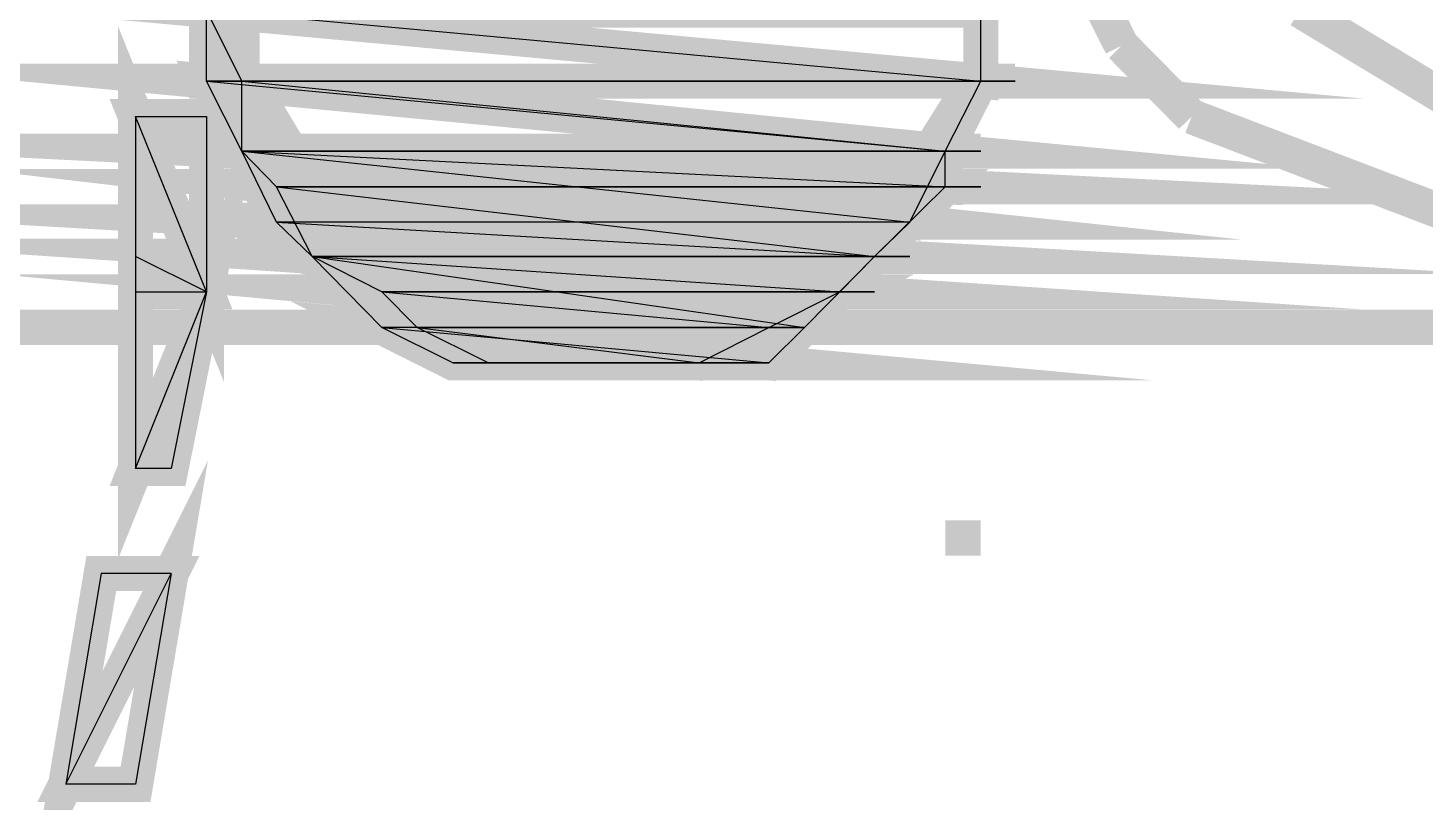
# Model space of a CAD drawing. Header units: metres. Extents: x -593 to 248, y 430 to 1024.
# Drawn here: x -247.848 to -246.167, y 490.841 to 491.773 of the extents above; entities that cross this region are included whole.
import ezdxf

# ---------------------------------------------------------------- set-up
doc = ezdxf.new("R2010")
doc.units = ezdxf.units.M
doc.header["$MEASUREMENT"] = 0
for name, color, linetype in [('C00-00-00-BLACK', 7, 'Continuous'), ('C00-FF-00', 3, 'Continuous'), ('C62-64-65', 252, 'Continuous'), ('CC6-C8-CA', 254, 'Continuous')]:
    doc.layers.add(name, color=color, linetype=linetype)

msp = doc.modelspace()

# ---------------------------------------------------------------- linework, layer by layer
at = {"layer": 'C00-00-00-BLACK', "const_width": 0.0423}
msp.add_lwpolyline([(-246.7014, 491.7944), (-246.7014, 491.877), (-246.8393, 492.1225), (-247.0859, 492.2601), (-247.167, 492.2601), (-247.2401, 492.2601), (-247.4595, 492.1225), (-247.5904, 491.877), (-247.5904, 491.7944), (-247.5904, 491.7228), (-247.4595, 491.5037), (-247.2401, 491.37), (-247.167, 491.37), (-247.0859, 491.37), (-246.8393, 491.5037), (-246.7014, 491.7228), (-246.7014, 491.7944)], close=True, dxfattribs=at)
for points in [[(-246.6601, 492.0054), (-246.532, 491.7517)], [(-247.5904, 491.7944), (-247.5904, 491.7228), (-247.4595, 491.5037), (-247.2401, 491.37), (-247.167, 491.37), (-247.0859, 491.37), (-246.8393, 491.5037), (-246.7014, 491.7228), (-246.7014, 491.7944)], [(-246.3178, 491.7944), (-246.1058, 491.6664)], [(-246.532, 491.7517), (-246.4478, 491.6664)], [(-246.4478, 491.6664), (-245.8948, 491.4554)], [(-285.6777, 491.4127), (-188.5128, 491.4127)], [(-246.7441, 491.1591), (-246.7014, 491.1591)]]:
    msp.add_lwpolyline(points, dxfattribs=at)
at = {"layer": 'C00-FF-00', "const_width": 0.0423}
for points in [[(-247.6331, 491.7944), (-247.7184, 492.0481), (-247.6331, 492.0481), (-247.6331, 491.7944)], [(-247.7184, 491.4554), (-247.6331, 491.4554), (-247.7184, 491.6664), (-247.7184, 491.4554)], [(-247.6331, 491.4554), (-247.7184, 491.6664), (-247.6331, 491.6664), (-247.6331, 491.4554)], [(-247.6757, 491.243), (-247.7184, 491.243), (-247.6331, 491.4554), (-247.6757, 491.243)], [(-247.7184, 491.243), (-247.6331, 491.4554), (-247.7184, 491.4981), (-247.7184, 491.243)], [(-247.7184, 490.8627), (-247.8024, 490.8627), (-247.6757, 491.1164), (-247.7184, 490.8627)], [(-247.8024, 490.8627), (-247.6757, 491.1164), (-247.7597, 491.1164), (-247.8024, 490.8627)]]:
    msp.add_lwpolyline(points, close=True, dxfattribs=at)
at = {"layer": 'C00-FF-00'}
for points in [[(-247.7184, 491.4554), (-247.6331, 491.4554), (-247.7184, 491.6664), (-247.7184, 491.4554)], [(-247.6331, 491.4554), (-247.7184, 491.6664), (-247.6331, 491.6664), (-247.6331, 491.4554)], [(-247.7184, 491.243), (-247.6331, 491.4554), (-247.7184, 491.4981), (-247.7184, 491.243)], [(-247.6757, 491.243), (-247.7184, 491.243), (-247.6331, 491.4554), (-247.6757, 491.243)], [(-247.7184, 490.8627), (-247.8024, 490.8627), (-247.6757, 491.1164), (-247.7184, 490.8627)], [(-247.8024, 490.8627), (-247.6757, 491.1164), (-247.7597, 491.1164), (-247.8024, 490.8627)]]:
    msp.add_lwpolyline(points, close=True, dxfattribs=at)
at = {"layer": 'C62-64-65', "const_width": 0.0423}
for points in [[(-246.7014, 491.8784), (-247.6331, 491.8784), (-246.7014, 491.7944), (-246.7014, 491.8784)], [(-246.7014, 491.7944), (-247.6331, 491.7944), (-246.7014, 491.709), (-246.7014, 491.7944)], [(-247.6331, 491.7944), (-246.7014, 491.709), (-247.5904, 491.709), (-247.6331, 491.7944)], [(-246.7014, 491.709), (-247.5904, 491.709), (-246.7441, 491.6247), (-246.7014, 491.709)], [(-247.5904, 491.709), (-246.7441, 491.6247), (-247.5904, 491.6247), (-247.5904, 491.709)], [(-246.7441, 491.6247), (-247.5904, 491.6247), (-246.7867, 491.5394), (-246.7441, 491.6247)], [(-247.5904, 491.6247), (-246.7867, 491.5394), (-247.5488, 491.5394), (-247.5904, 491.6247)], [(-246.7867, 491.5394), (-247.5488, 491.5394), (-246.8294, 491.4981), (-246.7867, 491.5394)], [(-247.5488, 491.5394), (-246.8294, 491.4981), (-247.5061, 491.4981), (-247.5488, 491.5394)], [(-247.5061, 491.4981), (-246.9137, 491.4127), (-247.4221, 491.4127), (-247.5061, 491.4981)], [(-246.8294, 491.4981), (-247.5061, 491.4981), (-246.9137, 491.4127), (-246.8294, 491.4981)], [(-247.4221, 491.4127), (-246.9564, 491.37), (-247.3367, 491.37), (-247.4221, 491.4127)], [(-246.9137, 491.4127), (-247.4221, 491.4127), (-246.9564, 491.37), (-246.9137, 491.4127)], [(-246.9564, 491.37), (-247.3367, 491.37), (-247.0404, 491.37), (-246.9564, 491.37)], [(-247.3367, 491.37), (-247.0404, 491.37), (-247.294, 491.37), (-247.3367, 491.37)], [(-247.0404, 491.37), (-247.294, 491.37), (-247.1258, 491.37), (-247.0404, 491.37)], [(-247.294, 491.37), (-247.1258, 491.37), (-247.2097, 491.37), (-247.294, 491.37)]]:
    msp.add_lwpolyline(points, close=True, dxfattribs=at)
at = {"layer": 'C62-64-65'}
for points in [[(-246.7014, 491.7944), (-247.6331, 491.7944), (-246.7014, 491.709), (-246.7014, 491.7944)], [(-247.6331, 491.7944), (-246.7014, 491.709), (-247.5904, 491.709), (-247.6331, 491.7944)], [(-246.7014, 491.709), (-247.5904, 491.709), (-246.7441, 491.6247), (-246.7014, 491.709)], [(-247.5904, 491.709), (-246.7441, 491.6247), (-247.5904, 491.6247), (-247.5904, 491.709)], [(-246.7441, 491.6247), (-247.5904, 491.6247), (-246.7867, 491.5394), (-246.7441, 491.6247)], [(-247.5904, 491.6247), (-246.7867, 491.5394), (-247.5488, 491.5394), (-247.5904, 491.6247)], [(-246.7867, 491.5394), (-247.5488, 491.5394), (-246.8294, 491.4981), (-246.7867, 491.5394)], [(-247.5488, 491.5394), (-246.8294, 491.4981), (-247.5061, 491.4981), (-247.5488, 491.5394)], [(-246.8294, 491.4981), (-247.5061, 491.4981), (-246.9137, 491.4127), (-246.8294, 491.4981)], [(-247.5061, 491.4981), (-246.9137, 491.4127), (-247.4221, 491.4127), (-247.5061, 491.4981)], [(-246.9137, 491.4127), (-247.4221, 491.4127), (-246.9564, 491.37), (-246.9137, 491.4127)], [(-247.4221, 491.4127), (-246.9564, 491.37), (-247.3367, 491.37), (-247.4221, 491.4127)], [(-246.9564, 491.37), (-247.3367, 491.37), (-247.0404, 491.37), (-246.9564, 491.37)], [(-247.3367, 491.37), (-247.0404, 491.37), (-247.294, 491.37), (-247.3367, 491.37)], [(-247.0404, 491.37), (-247.294, 491.37), (-247.1258, 491.37), (-247.0404, 491.37)], [(-247.294, 491.37), (-247.1258, 491.37), (-247.2097, 491.37), (-247.294, 491.37)]]:
    msp.add_lwpolyline(points, close=True, dxfattribs=at)
at = {"layer": 'CC6-C8-CA', "const_width": 0.0423}
for points in [[(-246.7014, 491.7944), (-247.6331, 491.7944), (-246.7014, 491.709), (-246.7014, 491.7944)], [(-247.6331, 491.7944), (-246.7014, 491.709), (-247.6331, 491.709), (-247.6331, 491.7944)], [(-246.7014, 491.709), (-247.6331, 491.709), (-246.7441, 491.6247), (-246.7014, 491.709)], [(-247.6331, 491.709), (-246.7441, 491.6247), (-247.5904, 491.6247), (-247.6331, 491.709)], [(-246.7014, 491.709), (-247.6331, 491.709), (-246.7014, 491.709)], [(-247.6331, 491.709), (-246.7014, 491.709), (-246.6601, 491.709), (-247.6331, 491.709)], [(-246.7441, 491.6247), (-247.5904, 491.6247), (-246.7441, 491.582), (-246.7441, 491.6247)], [(-247.5904, 491.6247), (-246.7441, 491.582), (-247.5488, 491.582), (-247.5904, 491.6247)], [(-246.7441, 491.6247), (-247.5904, 491.6247), (-246.7441, 491.6247)], [(-247.5904, 491.6247), (-246.7441, 491.6247), (-246.7014, 491.6247), (-247.5904, 491.6247)], [(-247.5488, 491.582), (-246.8294, 491.4981), (-247.5061, 491.4981), (-247.5488, 491.582)], [(-246.7441, 491.582), (-247.5488, 491.582), (-246.8294, 491.4981), (-246.7441, 491.582)], [(-246.7441, 491.582), (-247.5488, 491.582), (-246.7441, 491.582)], [(-247.5488, 491.582), (-246.7441, 491.582), (-246.7014, 491.582), (-247.5488, 491.582)], [(-247.5061, 491.4981), (-246.8711, 491.4554), (-247.4221, 491.4554), (-247.5061, 491.4981)], [(-246.8294, 491.4981), (-247.5061, 491.4981), (-246.8711, 491.4554), (-246.8294, 491.4981)], [(-246.8294, 491.4981), (-247.5061, 491.4981), (-246.8294, 491.4981)], [(-247.5061, 491.4981), (-246.8294, 491.4981), (-246.7867, 491.4981), (-247.5061, 491.4981)], [(-246.8711, 491.4554), (-247.4221, 491.4554), (-246.9564, 491.4127), (-246.8711, 491.4554)], [(-247.4221, 491.4554), (-246.9564, 491.4127), (-247.3794, 491.4127), (-247.4221, 491.4554)], [(-246.8711, 491.4554), (-247.4221, 491.4554), (-246.8711, 491.4554)], [(-247.4221, 491.4554), (-246.8711, 491.4554), (-246.8294, 491.4554), (-247.4221, 491.4554)], [(-247.3794, 491.4127), (-247.0404, 491.37), (-247.294, 491.37), (-247.3794, 491.4127)], [(-246.9564, 491.4127), (-247.3794, 491.4127), (-247.0404, 491.37), (-246.9564, 491.4127)], [(-246.9564, 491.4127), (-247.3794, 491.4127), (-246.9564, 491.4127)], [(-247.3794, 491.4127), (-246.9564, 491.4127), (-246.9137, 491.4127), (-247.3794, 491.4127)], [(-247.0404, 491.37), (-247.294, 491.37), (-247.0404, 491.37)], [(-247.294, 491.37), (-247.0404, 491.37), (-246.9977, 491.37), (-247.294, 491.37)], [(-247.1258, 491.37), (-247.2097, 491.37), (-247.294, 491.37), (-247.1258, 491.37)], [(-247.294, 491.37), (-247.0404, 491.37), (-247.1258, 491.37), (-247.294, 491.37)], [(-247.1258, 491.37), (-247.0831, 491.37), (-247.2097, 491.37), (-247.1258, 491.37)]]:
    msp.add_lwpolyline(points, close=True, dxfattribs=at)
at = {"layer": 'CC6-C8-CA'}
for points in [[(-246.7014, 491.7944), (-247.6331, 491.7944), (-246.7014, 491.709), (-246.7014, 491.7944)], [(-247.6331, 491.7944), (-246.7014, 491.709), (-247.6331, 491.709), (-247.6331, 491.7944)], [(-246.7014, 491.709), (-247.6331, 491.709), (-246.7014, 491.709)], [(-247.6331, 491.709), (-246.7014, 491.709), (-246.6601, 491.709), (-247.6331, 491.709)], [(-246.7014, 491.709), (-247.6331, 491.709), (-246.7441, 491.6247), (-246.7014, 491.709)], [(-247.6331, 491.709), (-246.7441, 491.6247), (-247.5904, 491.6247), (-247.6331, 491.709)], [(-246.7441, 491.6247), (-247.5904, 491.6247), (-246.7441, 491.6247)], [(-247.5904, 491.6247), (-246.7441, 491.6247), (-246.7014, 491.6247), (-247.5904, 491.6247)], [(-246.7441, 491.6247), (-247.5904, 491.6247), (-246.7441, 491.582), (-246.7441, 491.6247)], [(-247.5904, 491.6247), (-246.7441, 491.582), (-247.5488, 491.582), (-247.5904, 491.6247)], [(-246.7441, 491.582), (-247.5488, 491.582), (-246.7441, 491.582)], [(-247.5488, 491.582), (-246.7441, 491.582), (-246.7014, 491.582), (-247.5488, 491.582)], [(-246.7441, 491.582), (-247.5488, 491.582), (-246.8294, 491.4981), (-246.7441, 491.582)], [(-247.5488, 491.582), (-246.8294, 491.4981), (-247.5061, 491.4981), (-247.5488, 491.582)], [(-246.8294, 491.4981), (-247.5061, 491.4981), (-246.8294, 491.4981)], [(-247.5061, 491.4981), (-246.8294, 491.4981), (-246.7867, 491.4981), (-247.5061, 491.4981)], [(-246.8294, 491.4981), (-247.5061, 491.4981), (-246.8711, 491.4554), (-246.8294, 491.4981)], [(-247.5061, 491.4981), (-246.8711, 491.4554), (-247.4221, 491.4554), (-247.5061, 491.4981)], [(-246.8711, 491.4554), (-247.4221, 491.4554), (-246.8711, 491.4554)], [(-247.4221, 491.4554), (-246.8711, 491.4554), (-246.8294, 491.4554), (-247.4221, 491.4554)], [(-246.8711, 491.4554), (-247.4221, 491.4554), (-246.9564, 491.4127), (-246.8711, 491.4554)], [(-247.4221, 491.4554), (-246.9564, 491.4127), (-247.3794, 491.4127), (-247.4221, 491.4554)], [(-246.9564, 491.4127), (-247.3794, 491.4127), (-246.9564, 491.4127)], [(-247.3794, 491.4127), (-246.9564, 491.4127), (-246.9137, 491.4127), (-247.3794, 491.4127)], [(-246.9564, 491.4127), (-247.3794, 491.4127), (-247.0404, 491.37), (-246.9564, 491.4127)], [(-247.3794, 491.4127), (-247.0404, 491.37), (-247.294, 491.37), (-247.3794, 491.4127)], [(-247.0404, 491.37), (-247.294, 491.37), (-247.0404, 491.37)], [(-247.294, 491.37), (-247.0404, 491.37), (-246.9977, 491.37), (-247.294, 491.37)], [(-247.1258, 491.37), (-247.2097, 491.37), (-247.294, 491.37), (-247.1258, 491.37)], [(-247.294, 491.37), (-247.0404, 491.37), (-247.1258, 491.37), (-247.294, 491.37)], [(-247.1258, 491.37), (-247.0831, 491.37), (-247.2097, 491.37), (-247.1258, 491.37)]]:
    msp.add_lwpolyline(points, close=True, dxfattribs=at)

doc.saveas('drawing.dxf')
